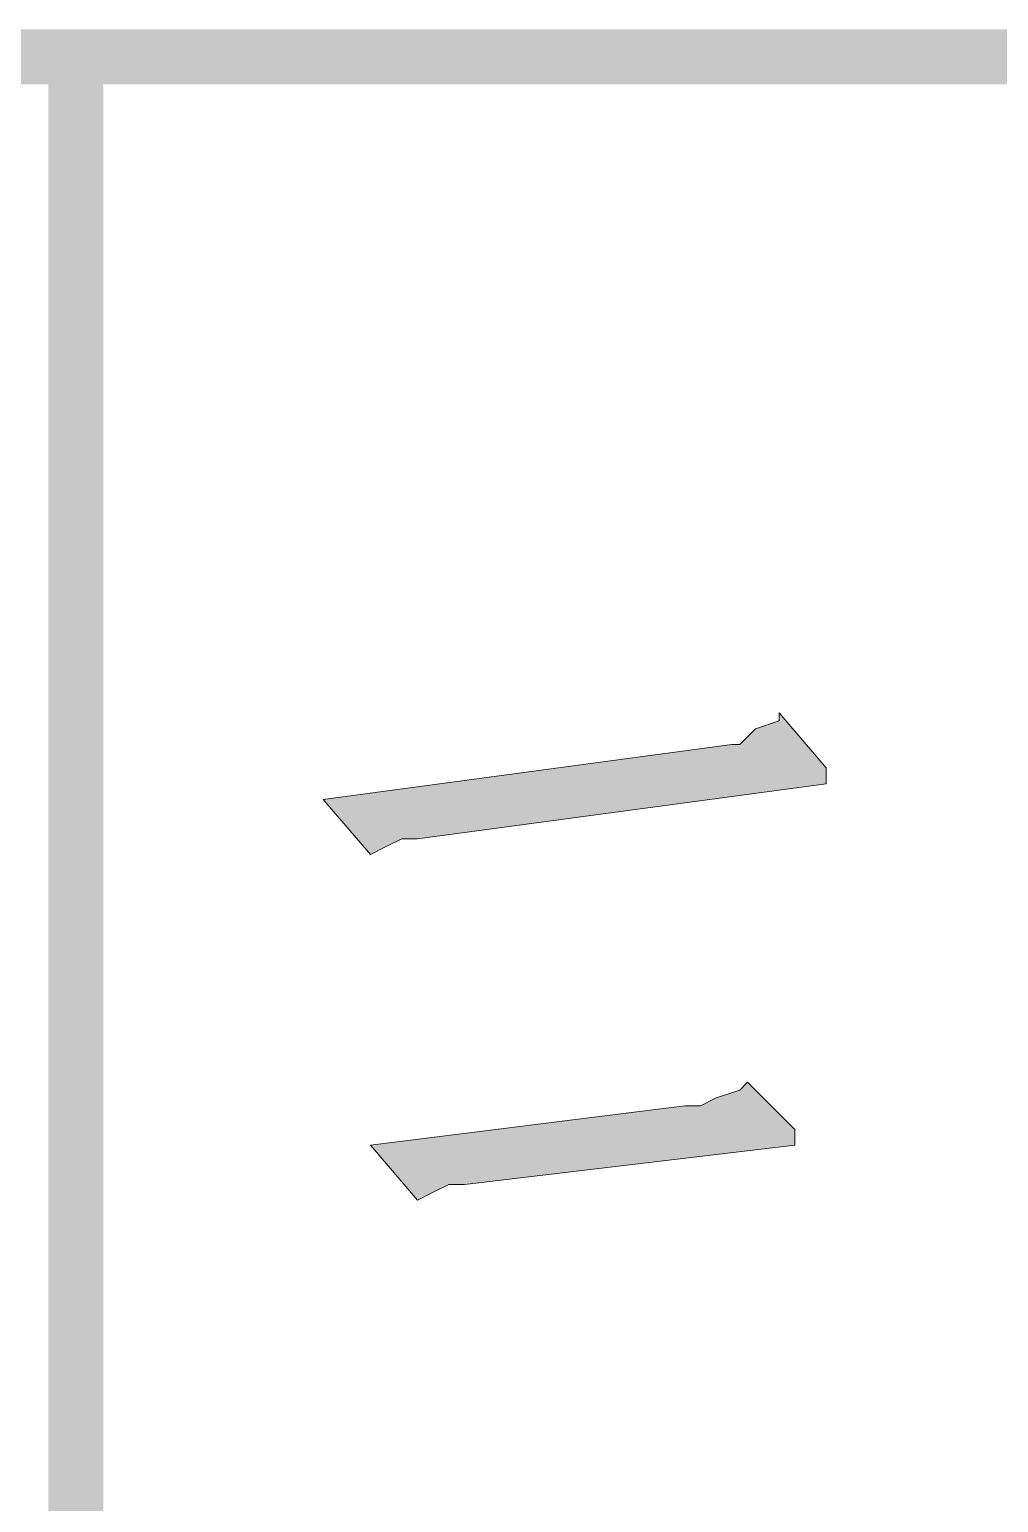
# Model space of a CAD drawing. Header units: millimetres. Extents: x 24 to 410, y 10 to 282.
# Drawn here: x 336.83 to 342.05, y 14.16 to 22.1 of the extents above; entities that cross this region are included whole.
import ezdxf

# ---------------------------------------------------------------- set-up
doc = ezdxf.new("R2010")
doc.units = ezdxf.units.MM

msp = doc.modelspace()

# ---------------------------------------------------------------- hatches: boundary and pattern name
h = msp.add_hatch(color=256)
h.dxf.hatch_style = 2
h.paths.add_polyline_path([(30.098965, 22.098), (30.098965, 21.801667), (410.082965, 22.098)])
h = msp.add_hatch(color=256)
h.dxf.hatch_style = 2
h.paths.add_polyline_path([(30.098965, 21.801667), (410.082965, 22.098), (410.082965, 21.801667)])
h = msp.add_hatch(color=256)
h.dxf.hatch_style = 2
h.paths.add_polyline_path([(337.227333, 21.971), (336.931, 21.971), (337.227333, 9.948333)])
h = msp.add_hatch(color=256)
h.dxf.hatch_style = 2
h.paths.add_polyline_path([(336.931, 21.971), (337.227333, 9.948333), (336.931, 9.948333)])
h = msp.add_hatch(color=256)
h.dxf.hatch_style = 2
h.paths.add_polyline_path([(340.868, 18.415), (340.868, 18.372667), (340.741, 18.330333), (340.656333, 18.245667), (340.614, 18.245667), (338.412667, 17.949333), (338.666667, 17.653), (338.751333, 17.695333), (338.836, 17.737667), (338.920667, 17.737667), (341.122, 18.034), (341.122, 18.118667)])
h = msp.add_hatch(color=256)
h.dxf.hatch_style = 2
h.paths.add_polyline_path([(340.698667, 16.425333), (340.656333, 16.383), (340.529333, 16.340667), (340.444667, 16.298333), (340.36, 16.298333), (338.666667, 16.086667), (338.920667, 15.790333), (339.005333, 15.832667), (339.09, 15.875), (339.174667, 15.875), (340.952667, 16.086667), (340.952667, 16.171333)])

# ---------------------------------------------------------------- linework, layer by layer
at = {"lineweight": 0}
for points in [[(340.868, 18.415), (340.868, 18.372667), (340.741, 18.330333), (340.656333, 18.245667), (340.614, 18.245667), (338.412667, 17.949333), (338.666667, 17.653), (338.751333, 17.695333), (338.836, 17.737667), (338.920667, 17.737667), (341.122, 18.034), (341.122, 18.118667)], [(340.698667, 16.425333), (340.656333, 16.383), (340.529333, 16.340667), (340.444667, 16.298333), (340.36, 16.298333), (338.666667, 16.086667), (338.920667, 15.790333), (339.005333, 15.832667), (339.09, 15.875), (339.174667, 15.875), (340.952667, 16.086667), (340.952667, 16.171333)]]:
    msp.add_lwpolyline(points, close=True, dxfattribs=at)

doc.saveas('drawing.dxf')
